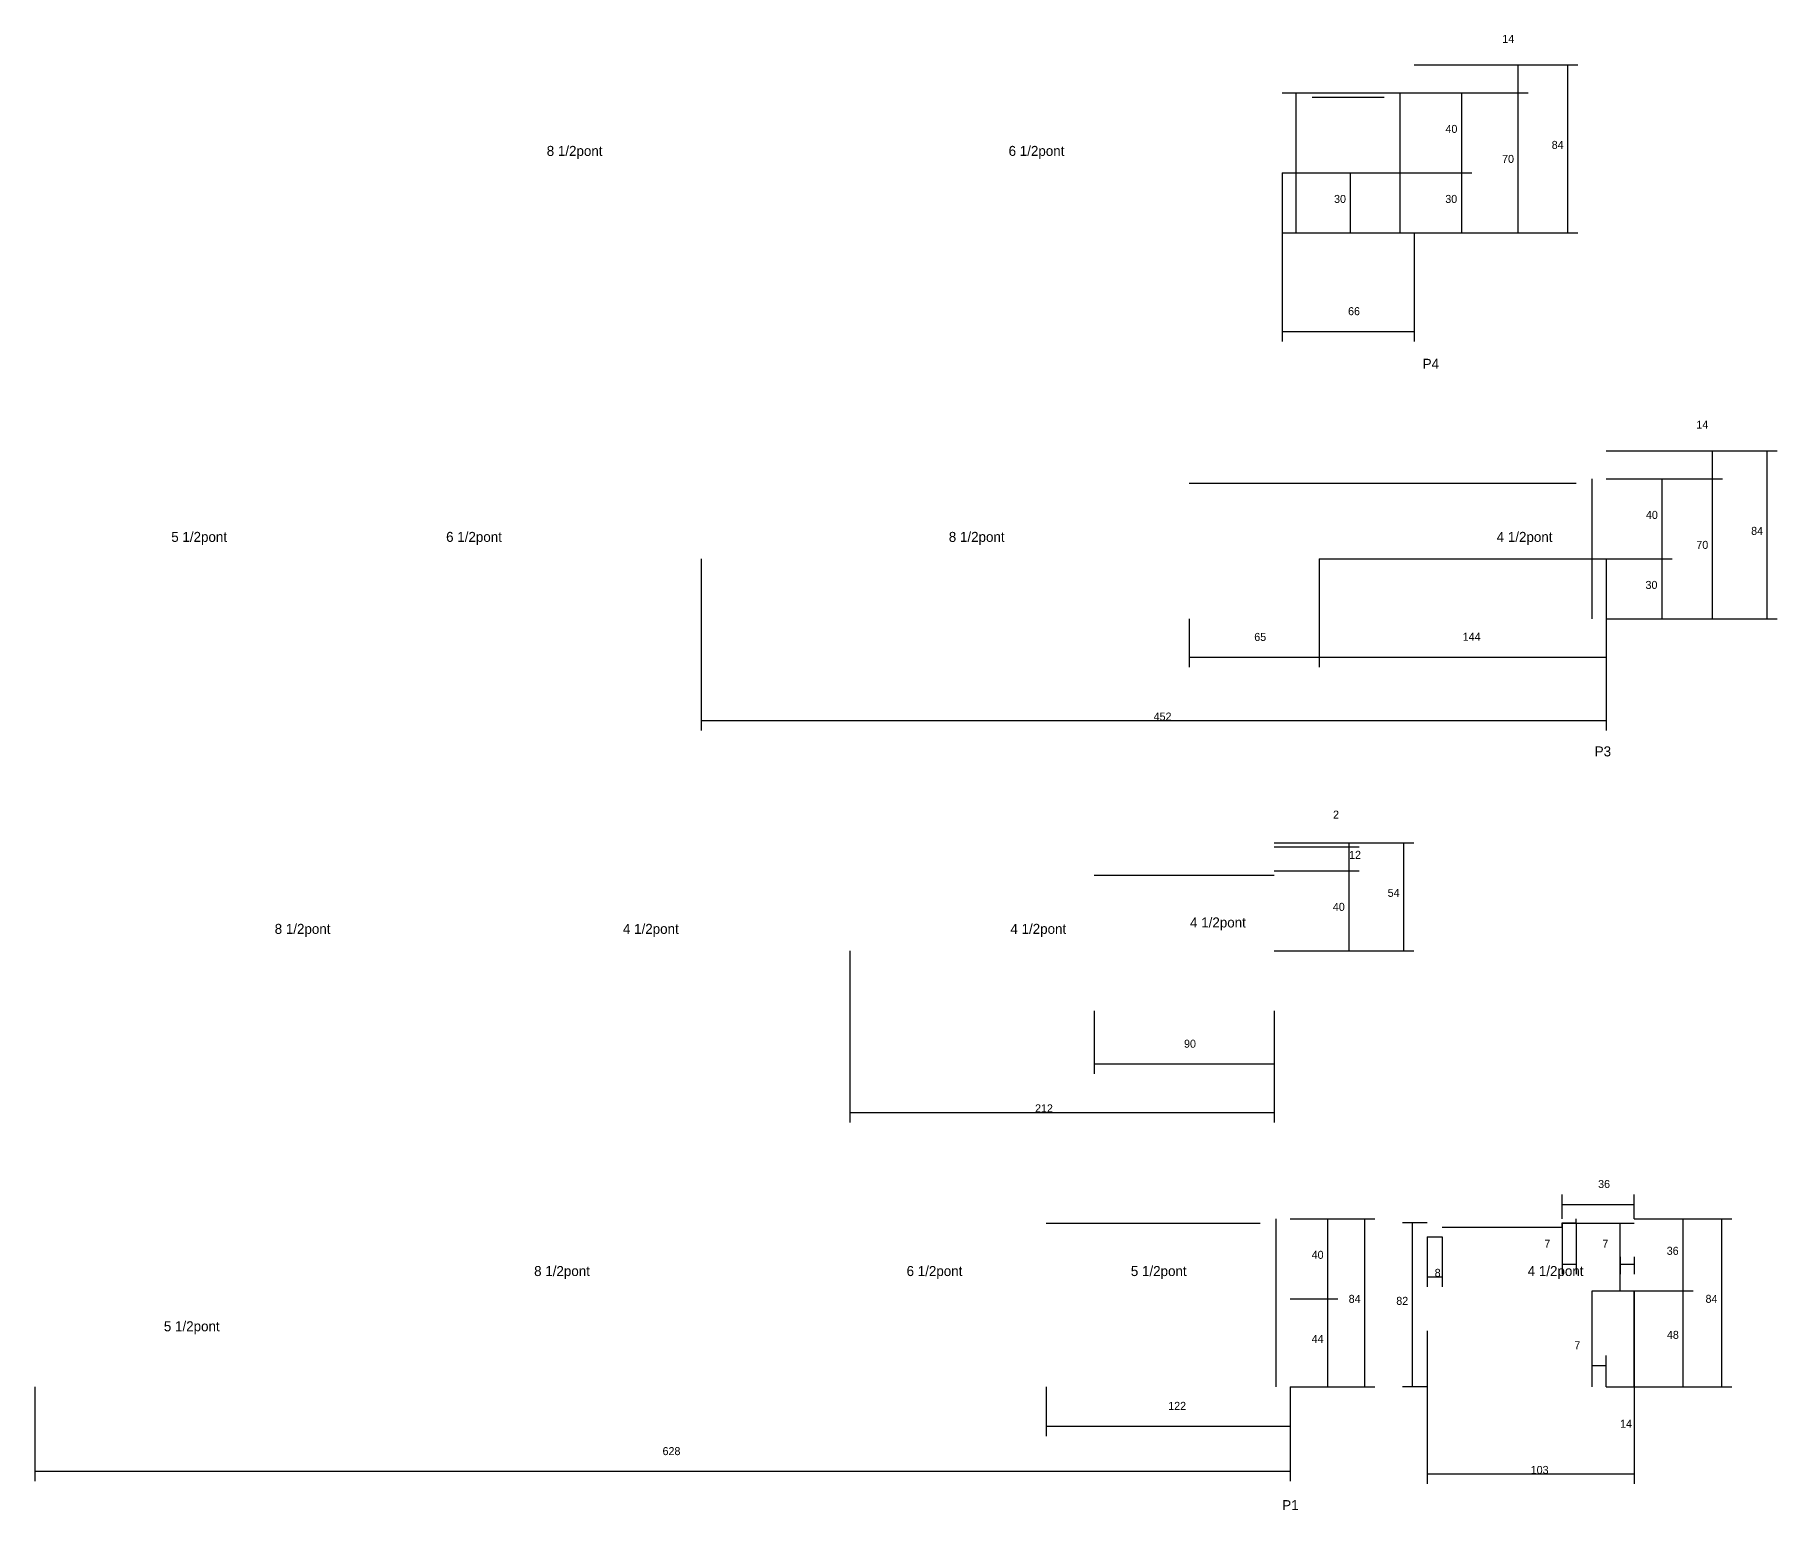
# Model space of a CAD drawing. Header units: metres. Extents: x 132664 to 134957, y 32610 to 34025.
# Drawn here: x 132664 to 133534, y 33288 to 34025 of the extents above; entities that cross this region are included whole.
import ezdxf

# ---------------------------------------------------------------- set-up
doc = ezdxf.new("R2010")
doc.units = ezdxf.units.M
for name, color, linetype in [('COTA', 4, 'Continuous'), ('NOMENCLATURA', 7, 'Continuous'), ('Painéis', 200, 'Continuous'), ('SARR_2.2x7', 40, 'Continuous')]:
    doc.layers.add(name, color=color, linetype=linetype)

msp = doc.modelspace()

# ---------------------------------------------------------------- linework, layer by layer
at = {"layer": 'COTA'}
for p, q in [((133353, 34010.2), (133410.1, 34010.2)), ((133353, 34010.2), (133434.9, 34010.2)), ((133405.1, 33996.2), (133405.1, 34010.2)), ((133429.9, 33926.2), (133429.9, 34010.2)), ((133353, 33996.2), (133410.1, 33996.2)), ((133353, 33996.2), (133410.1, 33996.2)), ((133353, 33996.2), (133381.8, 33996.2)), ((133376.8, 33956.2), (133376.8, 33996.2)), ((133405.1, 33926.2), (133405.1, 33996.2)), ((133287, 33956.2), (133287, 33872)), ((133305.5, 33956.2), (133326.2, 33956.2)), ((133321.2, 33926.2), (133321.2, 33956.2)), ((133353, 33956.2), (133381.8, 33956.2)), ((133353, 33956.2), (133381.8, 33956.2)), ((133376.8, 33926.2), (133376.8, 33956.2)), ((133305.5, 33926.2), (133326.2, 33926.2)), ((133353, 33926.2), (133353, 33872)), ((133353, 33926.2), (133410.1, 33926.2)), ((133353, 33926.2), (133434.9, 33926.2)), ((133353, 33926.2), (133381.8, 33926.2)), ((133287, 33877), (133353, 33877)), ((133449.1, 33817.3), (133507.2, 33817.3)), ((133449.1, 33817.3), (133534.5, 33817.3)), ((133502.2, 33803.3), (133502.2, 33817.3)), ((133529.5, 33733.3), (133529.5, 33817.3)), ((133449.1, 33803.3), (133507.2, 33803.3)), ((133449.1, 33803.3), (133507.2, 33803.3)), ((133449.1, 33803.3), (133482, 33803.3)), ((133477, 33763.3), (133477, 33803.3)), ((133502.2, 33733.3), (133502.2, 33803.3)), ((132996.6, 33763.3), (132996.6, 33677.5)), ((133305.6, 33763.3), (133305.6, 33709.2)), ((133305.6, 33763.3), (133305.6, 33709.2)), ((133449.1, 33763.3), (133449.1, 33677.5)), ((133449.1, 33763.3), (133482, 33763.3)), ((133449.1, 33763.3), (133482, 33763.3)), ((133477, 33733.3), (133477, 33763.3)), ((133240.6, 33733.3), (133240.6, 33709.2)), ((133449.1, 33733.3), (133507.2, 33733.3)), ((133449.1, 33733.3), (133534.5, 33733.3)), ((133449.1, 33733.3), (133449.1, 33709.2)), ((133449.1, 33733.3), (133482, 33733.3)), ((133240.6, 33714.2), (133305.6, 33714.2)), ((133305.6, 33714.2), (133449.1, 33714.2)), ((132996.6, 33682.5), (133449.1, 33682.5)), ((133283, 33621.4), (133352.9, 33621.4)), ((133283, 33621.4), (133325.5, 33621.4)), ((133320.5, 33619.4), (133320.5, 33621.4)), ((133347.9, 33567.4), (133347.9, 33621.4)), ((133283, 33619.4), (133325.5, 33619.4)), ((133283, 33619.4), (133325.5, 33619.4)), ((133320.5, 33607.4), (133320.5, 33619.4)), ((133283, 33607.4), (133325.5, 33607.4)), ((133283, 33607.4), (133325.5, 33607.4)), ((133320.5, 33567.4), (133320.5, 33607.4)), ((133071, 33567.4), (133071, 33481.7)), ((133283, 33567.4), (133325.5, 33567.4)), ((133283, 33567.4), (133352.9, 33567.4)), ((133193, 33537.4), (133193, 33505.9)), ((133283, 33537.4), (133283, 33505.9)), ((133283, 33537.4), (133283, 33481.7)), ((133193, 33510.9), (133283, 33510.9)), ((133071, 33486.7), (133283, 33486.7)), ((133427, 33433.5), (133427, 33445.7)), ((133427, 33440.7), (133463, 33440.7)), ((133463, 33433.5), (133463, 33445.7)), ((133291.1, 33433.5), (133333.4, 33433.5)), ((133291.1, 33433.5), (133314.9, 33433.5)), ((133309.9, 33393.5), (133309.9, 33433.5)), ((133328.4, 33349.5), (133328.4, 33433.5)), ((133359.6, 33431.5), (133347.2, 33431.5)), ((133352.2, 33349.5), (133352.2, 33431.5)), ((133427, 33431.5), (133427, 33405.9)), ((133434, 33431.5), (133434, 33405.9)), ((133463, 33433.5), (133492.5, 33433.5)), ((133463, 33433.5), (133511.8, 33433.5)), ((133487.5, 33397.5), (133487.5, 33433.5)), ((133506.8, 33349.5), (133506.8, 33433.5)), ((133359.6, 33424.5), (133359.6, 33399.5)), ((133367.1, 33424.5), (133367.1, 33399.5)), ((133456, 33414.5), (133456, 33405.9)), ((133463, 33414.5), (133463, 33405.9)), ((133359.6, 33404.5), (133367.1, 33404.5)), ((133427, 33410.9), (133434, 33410.9)), ((133456, 33410.9), (133463, 33410.9)), ((133449, 33397.5), (133492.5, 33397.5)), ((133463, 33397.5), (133463, 33301)), ((133463, 33397.5), (133492.5, 33397.5)), ((133463, 33349.5), (133463, 33397.5)), ((133463, 33397.5), (133468, 33397.5)), ((133487.5, 33349.5), (133487.5, 33397.5)), ((133291.1, 33393.5), (133314.9, 33393.5)), ((133291.1, 33393.5), (133314.9, 33393.5)), ((133309.9, 33349.5), (133309.9, 33393.5)), ((133359.6, 33377.5), (133359.6, 33301)), ((133442, 33349.5), (133442, 33365.2)), ((133442, 33360.2), (133449, 33360.2)), ((133449, 33349.5), (133449, 33365.2)), ((132663.5, 33349.5), (132663.5, 33302.3)), ((133169.1, 33349.5), (133169.1, 33324.9)), ((133291.1, 33349.5), (133291.1, 33302.3)), ((133291.1, 33349.5), (133291.1, 33324.9)), ((133291.1, 33349.5), (133333.4, 33349.5)), ((133291.1, 33349.5), (133314.9, 33349.5)), ((133359.6, 33349.5), (133347.2, 33349.5)), ((133449, 33349.5), (133468, 33349.5)), ((133449, 33349.5), (133492.5, 33349.5)), ((133449, 33349.5), (133511.8, 33349.5)), ((133169.1, 33329.9), (133291.1, 33329.9)), ((132663.5, 33307.3), (133291.1, 33307.3)), ((133359.6, 33306), (133463, 33306))]:
    msp.add_line(p, q, dxfattribs=at)
at = {"layer": 'Painéis'}
for p, q in [((133287, 33996.2), (133353, 33996.2)), ((133287, 33956.2), (133353, 33956.2)), ((133287, 33926.2), (133353, 33926.2)), ((133305.6, 33763.3), (133449.1, 33763.3))]:
    msp.add_line(p, q, dxfattribs=at)
at = {"layer": 'SARR_2.2x7'}
for p, q in [((133294, 33956.2), (133294, 33996.2)), ((133346, 33956.2), (133346, 33996.2)), ((133302, 33994), (133338, 33994)), ((133294, 33926.2), (133294, 33956.2)), ((133346, 33926.2), (133346, 33956.2)), ((133240.6, 33801.1), (133305.6, 33801.1)), ((133305.6, 33801.1), (133434.1, 33801.1)), ((133442.1, 33763.3), (133442.1, 33803.3)), ((133442.1, 33733.3), (133442.1, 33763.3)), ((133193, 33605.2), (133283, 33605.2)), ((133169.1, 33431.3), (133276.1, 33431.3)), ((133284.1, 33393.5), (133284.1, 33433.5)), ((133367.1, 33429.3), (133427, 33429.3)), ((133427, 33429.3), (133427, 33431.5)), ((133427, 33431.5), (133434, 33431.5)), ((133427, 33431.3), (133463, 33431.3)), ((133434, 33431.5), (133434, 33433.5)), ((133456, 33397.5), (133456, 33431.5)), ((133359.6, 33424.5), (133367.1, 33424.5)), ((133442, 33349.5), (133442, 33397.5)), ((133442, 33397.5), (133449, 33397.5)), ((133284.1, 33349.5), (133284.1, 33393.5))]:
    msp.add_line(p, q, dxfattribs=at)

# ---------------------------------------------------------------- texts
at = {"layer": 'COTA'}
for s, p in [('14', (133397.1, 34021.2)), ('40', (133368.7, 33976.2)), ('84', (133421.8, 33968.2)), ('70', (133397, 33961.2)), ('30', (133313, 33941.2)), ('30', (133368.6, 33941.2)), ('66', (133320, 33885.1)), ('14', (133494.1, 33828.4)), ('40', (133468.9, 33783.3)), ('84', (133521.5, 33775.3)), ('70', (133494.1, 33768.3)), ('30', (133468.7, 33748.3)), ('65', (133273.1, 33722.3)), ('144', (133377.3, 33722.4)), ('452', (133222.8, 33682.5)), ('2', (133312.5, 33633.5)), ('12', (133320.5, 33613.4)), ('54', (133339.8, 33594.4)), ('40', (133312.4, 33587.4)), ('90', (133238, 33519)), ('212', (133163.5, 33486.7)), ('36', (133445, 33448.9)), ('7', (133418.1, 33419)), ('7', (133447.1, 33419)), ('40', (133301.8, 33413.5)), ('36', (133479.3, 33415.5)), ('8', (133363.3, 33404.5)), ('84', (133320.3, 33391.5)), ('82', (133344.1, 33390.5)), ('84', (133498.7, 33391.5)), ('48', (133479.4, 33373.5)), ('44', (133301.8, 33371.5)), ('7', (133433.1, 33368.3)), ('122', (133230.1, 33338)), ('14', (133456, 33329.1)), ('628', (132977.3, 33315.4)), ('103', (133411.3, 33306))]:
    msp.add_text(s, height=4, dxfattribs=at).set_placement(p)
at = {"layer": 'NOMENCLATURA'}
for s, p in [('8 1/2pont', (132919.4, 33964.7)), ('6 1/2pont', (133150.3, 33964.7)), ('P4', (133357.3, 33858.3)), ('5 1/2pont', (132731.7, 33771.8)), ('6 1/2pont', (132869.1, 33771.8)), ('8 1/2pont', (133120.4, 33771.8)), ('4 1/2pont', (133394.3, 33771.8)), ('P3', (133443.3, 33664.6)), ('8 1/2pont', (132783.4, 33575.9)), ('4 1/2pont', (132957.5, 33575.9)), ('4 1/2pont', (133151.2, 33575.9)), ('4 1/2pont', (133241, 33579.1)), ('8 1/2pont', (132913.1, 33404.9)), ('6 1/2pont', (133099.3, 33404.9)), ('5 1/2pont', (133211.4, 33404.9)), ('4 1/2pont', (133409.8, 33404.9)), ('5 1/2pont', (132728, 33377.3)), ('P1', (133287.1, 33287.9))]:
    msp.add_text(s, height=5, dxfattribs=at).set_placement(p)

doc.saveas('drawing.dxf')
